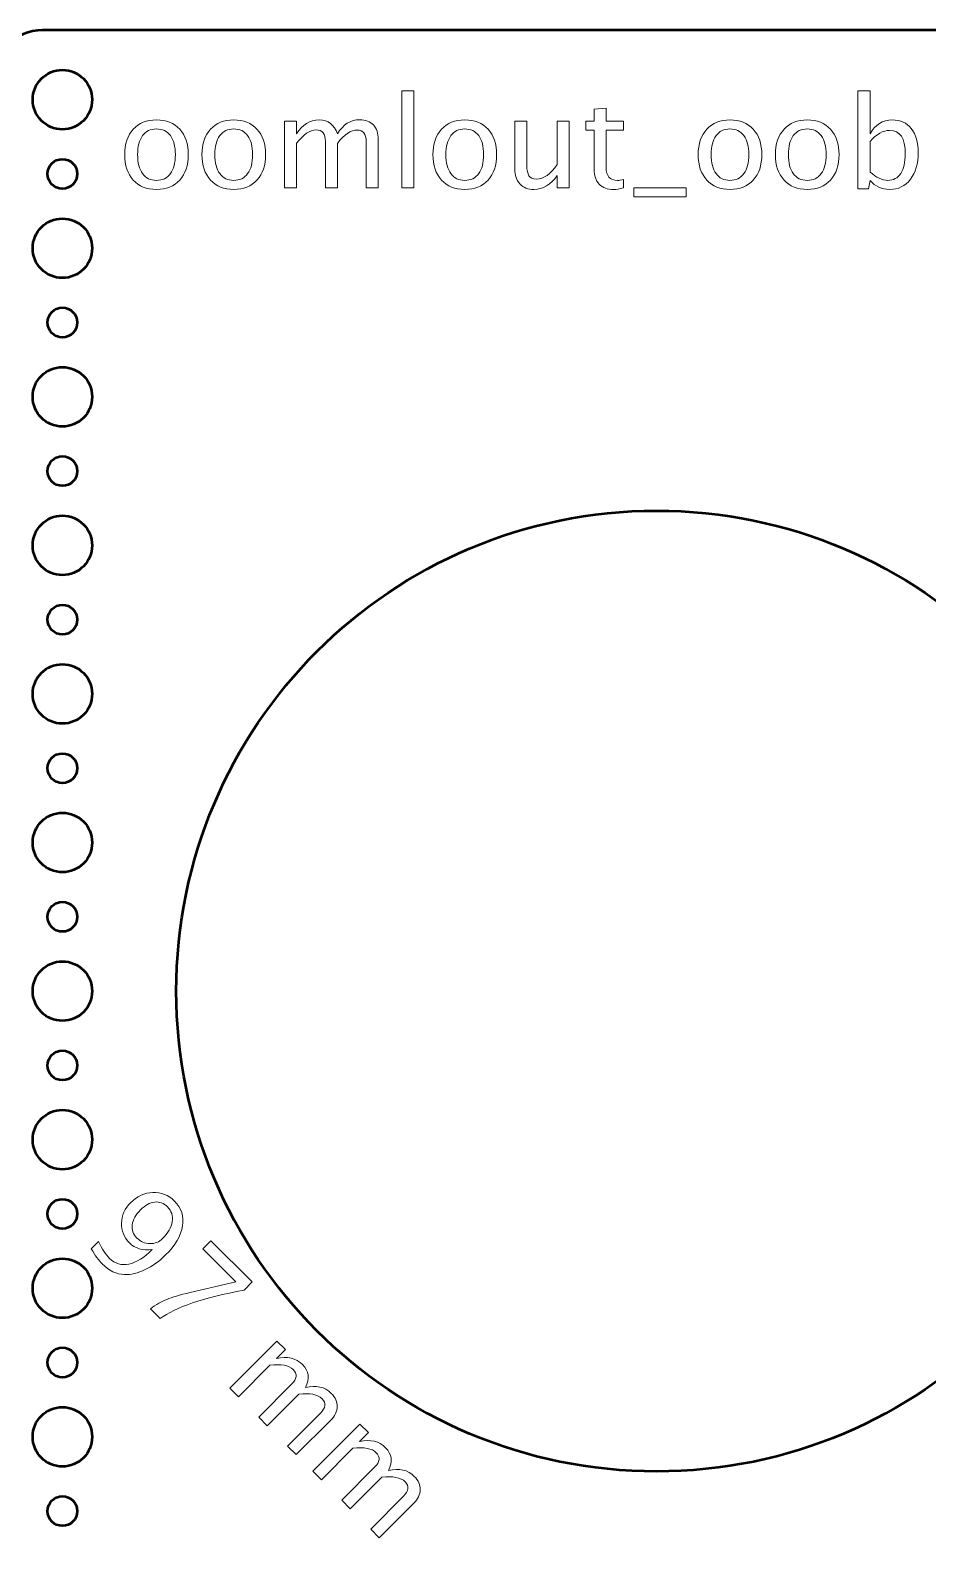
# Model space of a CAD drawing. Header units: centimetres. Extents: x -28.3 to 27.7, y -26.9 to 29.1.
# Drawn here: x -6.32 to 2.74, y -6.36 to 8.95 of the extents above; entities that cross this region are included whole.
import ezdxf

# ---------------------------------------------------------------- set-up
doc = ezdxf.new("R2010")
doc.units = ezdxf.units.CM
doc.header["$MEASUREMENT"] = 0
doc.layers.add('Layer 1', color=7, linetype='Continuous')

msp = doc.modelspace()

# ---------------------------------------------------------------- linework, layer by layer
at = {"layer": 'Layer 1', "lineweight": 53}
for centre, major_axis in [((-5.99999, 8.24999), (0, 0.30001)), ((-6, 7.5), (0, 0.15)), ((-5.99999, 6.74999), (0, 0.30001)), ((-6, 6), (0, 0.15)), ((-5.99999, 5.24999), (0, 0.30001)), ((-6, 4.5), (0, 0.15)), ((-5.99999, 3.74999), (0, 0.30001)), ((0, -0.75), (0, 4.85)), ((-6, 3), (0, 0.15)), ((-5.99999, 2.24999), (0, 0.30001)), ((-6, 1.5), (0, 0.15)), ((-5.99999, 0.74999), (0, 0.30001)), ((-6, 0), (0, 0.15)), ((-5.99999, -0.75001), (0, 0.30001)), ((-6, -1.5), (0, 0.15)), ((-5.99999, -2.25001), (0, 0.30001)), ((-6, -3), (0, 0.15)), ((-5.99999, -3.75001), (0, 0.30001)), ((-6, -4.5), (0, 0.15)), ((-5.99999, -5.25001), (0, 0.30001)), ((-6, -6), (0, 0.15))]:
    msp.add_ellipse(centre, major_axis=major_axis, ratio=1, dxfattribs=at)
msp.add_open_spline([(-6.7, -26.45), (-6.7, -26.45), (-6.7, 8.45), (-6.7, 8.45), (-6.7, 8.45), (-6.7, 8.72614), (-6.47614, 8.95), (-6.2, 8.95), (-6.2, 8.95), (-6.2, 8.95), (27.2, 8.95), (27.2, 8.95), (27.2, 8.95), (27.47614, 8.95), (27.7, 8.72614), (27.7, 8.45), (27.7, 8.45), (27.7, 8.45), (27.7, -26.45), (27.7, -26.45), (27.7, -26.45), (27.7, -26.72614), (27.47614, -26.95), (27.2, -26.95), (27.2, -26.95), (27.2, -26.95), (-6.2, -26.95), (-6.2, -26.95), (-6.2, -26.95), (-6.47614, -26.95), (-6.7, -26.72614), (-6.7, -26.45)], degree=3, knots=[0, 0, 0, 0, 0.11111111, 0.11111111, 0.11111111, 0.11111111, 0.22222222, 0.22222222, 0.22222222, 0.22222222, 0.33333333, 0.33333333, 0.33333333, 0.33333333, 0.44444444, 0.44444444, 0.44444444, 0.44444444, 0.55555556, 0.55555556, 0.55555556, 0.55555556, 0.66666667, 0.66666667, 0.66666667, 0.66666667, 0.77777778, 0.77777778, 0.77777778, 0.77777778, 1, 1, 1, 1], dxfattribs=at)
at = {"layer": 'Layer 1', "color": 5, "lineweight": 9}
for points, knots in [([(-2.5718, 7.35875), (-2.5718, 7.35875), (-2.5718, 8.33792), (-2.5718, 8.33792), (-2.5718, 8.33792), (-2.5718, 8.33792), (-2.44988, 8.33792), (-2.44988, 8.33792), (-2.44988, 8.33792), (-2.44988, 8.33792), (-2.44988, 7.35875), (-2.44988, 7.35875), (-2.44988, 7.35875), (-2.44988, 7.35875), (-2.5718, 7.35875), (-2.5718, 7.35875)], [0, 0, 0, 0, 0.2, 0.2, 0.2, 0.2, 0.4, 0.4, 0.4, 0.4, 0.6, 0.6, 0.6, 0.6, 1, 1, 1, 1]), ([(2.03406, 7.35113), (2.03406, 7.35113), (2.03406, 8.33792), (2.03406, 8.33792), (2.03406, 8.33792), (2.03406, 8.33792), (2.15598, 8.33792), (2.15598, 8.33792), (2.15598, 8.33792), (2.15598, 8.33792), (2.15598, 7.90464), (2.15598, 7.90464), (2.15598, 7.90464), (2.20593, 7.99883), (2.28108, 8.04582), (2.38119, 8.04582), (2.38119, 8.04582), (2.46226, 8.04582), (2.52597, 8.0164), (2.57254, 7.95734), (2.57254, 7.95734), (2.61911, 7.89829), (2.64239, 7.81764), (2.64239, 7.71541), (2.64239, 7.71541), (2.64239, 7.60407), (2.61593, 7.51411), (2.56323, 7.44596), (2.56323, 7.44596), (2.51052, 7.37759), (2.4411, 7.34351), (2.35516, 7.34351), (2.35516, 7.34351), (2.27536, 7.34351), (2.2089, 7.37399), (2.15598, 7.43516), (2.15598, 7.43516), (2.15598, 7.43516), (2.14116, 7.35113), (2.14116, 7.35113), (2.14116, 7.35113), (2.14116, 7.35113), (2.03406, 7.35113), (2.03406, 7.35113)], [0, 0, 0, 0, 0.08333333, 0.08333333, 0.08333333, 0.08333333, 0.16666667, 0.16666667, 0.16666667, 0.16666667, 0.25, 0.25, 0.25, 0.25, 0.33333333, 0.33333333, 0.33333333, 0.33333333, 0.41666667, 0.41666667, 0.41666667, 0.41666667, 0.5, 0.5, 0.5, 0.5, 0.58333333, 0.58333333, 0.58333333, 0.58333333, 0.66666667, 0.66666667, 0.66666667, 0.66666667, 0.75, 0.75, 0.75, 0.75, 0.83333333, 0.83333333, 0.83333333, 0.83333333, 1, 1, 1, 1]), ([(-0.33533, 7.35896), (-0.37301, 7.34859), (-0.40581, 7.34351), (-0.43354, 7.34351), (-0.43354, 7.34351), (-0.49577, 7.34351), (-0.54424, 7.36129), (-0.57896, 7.39685), (-0.57896, 7.39685), (-0.61388, 7.43241), (-0.63124, 7.48173), (-0.63124, 7.54502), (-0.63124, 7.54502), (-0.63124, 7.54502), (-0.63124, 7.94041), (-0.63124, 7.94041), (-0.63124, 7.94041), (-0.63124, 7.94041), (-0.71548, 7.94041), (-0.71548, 7.94041), (-0.71548, 7.94041), (-0.71548, 7.94041), (-0.71548, 8.03185), (-0.71548, 8.03185), (-0.71548, 8.03185), (-0.71548, 8.03185), (-0.63124, 8.03185), (-0.63124, 8.03185), (-0.63124, 8.03185), (-0.63124, 8.03185), (-0.63124, 8.15356), (-0.63124, 8.15356), (-0.63124, 8.15356), (-0.63124, 8.15356), (-0.50932, 8.1652), (-0.50932, 8.1652), (-0.50932, 8.1652), (-0.50932, 8.1652), (-0.50932, 8.03185), (-0.50932, 8.03185), (-0.50932, 8.03185), (-0.50932, 8.03185), (-0.33279, 8.03185), (-0.33279, 8.03185), (-0.33279, 8.03185), (-0.33279, 8.03185), (-0.33279, 7.94041), (-0.33279, 7.94041), (-0.33279, 7.94041), (-0.33279, 7.94041), (-0.50932, 7.94041), (-0.50932, 7.94041), (-0.50932, 7.94041), (-0.50932, 7.94041), (-0.50932, 7.56703), (-0.50932, 7.56703), (-0.50932, 7.56703), (-0.50932, 7.47898), (-0.47101, 7.43495), (-0.3946, 7.43495), (-0.3946, 7.43495), (-0.3783, 7.43495), (-0.35861, 7.4377), (-0.33533, 7.44299), (-0.33533, 7.44299), (-0.33533, 7.44299), (-0.33533, 7.35896), (-0.33533, 7.35896)], [0, 0, 0, 0, 0.05555556, 0.05555556, 0.05555556, 0.05555556, 0.11111111, 0.11111111, 0.11111111, 0.11111111, 0.16666667, 0.16666667, 0.16666667, 0.16666667, 0.22222222, 0.22222222, 0.22222222, 0.22222222, 0.27777778, 0.27777778, 0.27777778, 0.27777778, 0.33333333, 0.33333333, 0.33333333, 0.33333333, 0.38888889, 0.38888889, 0.38888889, 0.38888889, 0.44444444, 0.44444444, 0.44444444, 0.44444444, 0.5, 0.5, 0.5, 0.5, 0.55555556, 0.55555556, 0.55555556, 0.55555556, 0.61111111, 0.61111111, 0.61111111, 0.61111111, 0.66666667, 0.66666667, 0.66666667, 0.66666667, 0.72222222, 0.72222222, 0.72222222, 0.72222222, 0.77777778, 0.77777778, 0.77777778, 0.77777778, 0.83333333, 0.83333333, 0.83333333, 0.83333333, 0.88888889, 0.88888889, 0.88888889, 0.88888889, 1, 1, 1, 1]), ([(-5.04999, 7.34351), (-5.14884, 7.34351), (-5.22715, 7.37505), (-5.28473, 7.43813), (-5.28473, 7.43813), (-5.34251, 7.5012), (-5.3713, 7.58693), (-5.3713, 7.69509), (-5.3713, 7.69509), (-5.3713, 7.80304), (-5.34251, 7.88855), (-5.28473, 7.95142), (-5.28473, 7.95142), (-5.22715, 8.01428), (-5.14884, 8.04582), (-5.04999, 8.04582), (-5.04999, 8.04582), (-4.95114, 8.04582), (-4.87282, 8.01428), (-4.81525, 7.95142), (-4.81525, 7.95142), (-4.75747, 7.88855), (-4.72868, 7.80304), (-4.72868, 7.69509), (-4.72868, 7.69509), (-4.72868, 7.58693), (-4.75747, 7.5012), (-4.81525, 7.43813), (-4.81525, 7.43813), (-4.87282, 7.37505), (-4.95114, 7.34351), (-5.04999, 7.34351)], [0, 0, 0, 0, 0.11111111, 0.11111111, 0.11111111, 0.11111111, 0.22222222, 0.22222222, 0.22222222, 0.22222222, 0.33333333, 0.33333333, 0.33333333, 0.33333333, 0.44444444, 0.44444444, 0.44444444, 0.44444444, 0.55555556, 0.55555556, 0.55555556, 0.55555556, 0.66666667, 0.66666667, 0.66666667, 0.66666667, 0.77777778, 0.77777778, 0.77777778, 0.77777778, 1, 1, 1, 1]), ([(-4.26979, 7.34351), (-4.36864, 7.34351), (-4.44695, 7.37505), (-4.50453, 7.43813), (-4.50453, 7.43813), (-4.56231, 7.5012), (-4.5911, 7.58693), (-4.5911, 7.69509), (-4.5911, 7.69509), (-4.5911, 7.80304), (-4.56231, 7.88855), (-4.50453, 7.95142), (-4.50453, 7.95142), (-4.44695, 8.01428), (-4.36864, 8.04582), (-4.26979, 8.04582), (-4.26979, 8.04582), (-4.17094, 8.04582), (-4.09262, 8.01428), (-4.03505, 7.95142), (-4.03505, 7.95142), (-3.97727, 7.88855), (-3.94848, 7.80304), (-3.94848, 7.69509), (-3.94848, 7.69509), (-3.94848, 7.58693), (-3.97727, 7.5012), (-4.03505, 7.43813), (-4.03505, 7.43813), (-4.09262, 7.37505), (-4.17094, 7.34351), (-4.26979, 7.34351)], [0, 0, 0, 0, 0.11111111, 0.11111111, 0.11111111, 0.11111111, 0.22222222, 0.22222222, 0.22222222, 0.22222222, 0.33333333, 0.33333333, 0.33333333, 0.33333333, 0.44444444, 0.44444444, 0.44444444, 0.44444444, 0.55555556, 0.55555556, 0.55555556, 0.55555556, 0.66666667, 0.66666667, 0.66666667, 0.66666667, 0.77777778, 0.77777778, 0.77777778, 0.77777778, 1, 1, 1, 1]), ([(-3.75756, 7.35875), (-3.75756, 7.35875), (-3.75756, 8.03185), (-3.75756, 8.03185), (-3.75756, 8.03185), (-3.75756, 8.03185), (-3.63564, 8.03185), (-3.63564, 8.03185), (-3.63564, 8.03185), (-3.63564, 8.03185), (-3.63564, 7.90464), (-3.63564, 7.90464), (-3.63564, 7.90464), (-3.57616, 7.99883), (-3.49996, 8.04582), (-3.40662, 8.04582), (-3.40662, 8.04582), (-3.31666, 8.04582), (-3.25549, 7.99883), (-3.22289, 7.90464), (-3.22289, 7.90464), (-3.1651, 7.99968), (-3.08975, 8.04709), (-2.99725, 8.04709), (-2.99725, 8.04709), (-2.9382, 8.04709), (-2.89227, 8.02973), (-2.85946, 7.99481), (-2.85946, 7.99481), (-2.82665, 7.95988), (-2.81014, 7.91099), (-2.81014, 7.84812), (-2.81014, 7.84812), (-2.81014, 7.84812), (-2.81014, 7.35875), (-2.81014, 7.35875), (-2.81014, 7.35875), (-2.81014, 7.35875), (-2.93206, 7.35875), (-2.93206, 7.35875), (-2.93206, 7.35875), (-2.93206, 7.35875), (-2.93206, 7.82802), (-2.93206, 7.82802), (-2.93206, 7.82802), (-2.93206, 7.90464), (-2.96254, 7.94295), (-3.0235, 7.94295), (-3.0235, 7.94295), (-3.08679, 7.94295), (-3.15325, 7.89829), (-3.22289, 7.80875), (-3.22289, 7.80875), (-3.22289, 7.80875), (-3.22289, 7.35875), (-3.22289, 7.35875), (-3.22289, 7.35875), (-3.22289, 7.35875), (-3.34481, 7.35875), (-3.34481, 7.35875), (-3.34481, 7.35875), (-3.34481, 7.35875), (-3.34481, 7.82844), (-3.34481, 7.82844), (-3.34481, 7.82844), (-3.34481, 7.9057), (-3.37571, 7.94422), (-3.43773, 7.94422), (-3.43773, 7.94422), (-3.49933, 7.94422), (-3.56537, 7.89935), (-3.63564, 7.80939), (-3.63564, 7.80939), (-3.63564, 7.80939), (-3.63564, 7.35875), (-3.63564, 7.35875), (-3.63564, 7.35875), (-3.63564, 7.35875), (-3.75756, 7.35875), (-3.75756, 7.35875)], [0, 0, 0, 0, 0.04761905, 0.04761905, 0.04761905, 0.04761905, 0.0952381, 0.0952381, 0.0952381, 0.0952381, 0.14285714, 0.14285714, 0.14285714, 0.14285714, 0.19047619, 0.19047619, 0.19047619, 0.19047619, 0.23809524, 0.23809524, 0.23809524, 0.23809524, 0.28571429, 0.28571429, 0.28571429, 0.28571429, 0.33333333, 0.33333333, 0.33333333, 0.33333333, 0.38095238, 0.38095238, 0.38095238, 0.38095238, 0.42857143, 0.42857143, 0.42857143, 0.42857143, 0.47619048, 0.47619048, 0.47619048, 0.47619048, 0.52380952, 0.52380952, 0.52380952, 0.52380952, 0.57142857, 0.57142857, 0.57142857, 0.57142857, 0.61904762, 0.61904762, 0.61904762, 0.61904762, 0.66666667, 0.66666667, 0.66666667, 0.66666667, 0.71428571, 0.71428571, 0.71428571, 0.71428571, 0.76190476, 0.76190476, 0.76190476, 0.76190476, 0.80952381, 0.80952381, 0.80952381, 0.80952381, 0.85714286, 0.85714286, 0.85714286, 0.85714286, 0.9047619, 0.9047619, 0.9047619, 0.9047619, 1, 1, 1, 1]), ([(-1.9368, 7.34351), (-2.03565, 7.34351), (-2.11396, 7.37505), (-2.17154, 7.43813), (-2.17154, 7.43813), (-2.22932, 7.5012), (-2.25811, 7.58693), (-2.25811, 7.69509), (-2.25811, 7.69509), (-2.25811, 7.80304), (-2.22932, 7.88855), (-2.17154, 7.95142), (-2.17154, 7.95142), (-2.11396, 8.01428), (-2.03565, 8.04582), (-1.9368, 8.04582), (-1.9368, 8.04582), (-1.83795, 8.04582), (-1.75963, 8.01428), (-1.70206, 7.95142), (-1.70206, 7.95142), (-1.64428, 7.88855), (-1.61549, 7.80304), (-1.61549, 7.69509), (-1.61549, 7.69509), (-1.61549, 7.58693), (-1.64428, 7.5012), (-1.70206, 7.43813), (-1.70206, 7.43813), (-1.75963, 7.37505), (-1.83795, 7.34351), (-1.9368, 7.34351)], [0, 0, 0, 0, 0.11111111, 0.11111111, 0.11111111, 0.11111111, 0.22222222, 0.22222222, 0.22222222, 0.22222222, 0.33333333, 0.33333333, 0.33333333, 0.33333333, 0.44444444, 0.44444444, 0.44444444, 0.44444444, 0.55555556, 0.55555556, 0.55555556, 0.55555556, 0.66666667, 0.66666667, 0.66666667, 0.66666667, 0.77777778, 0.77777778, 0.77777778, 0.77777778, 1, 1, 1, 1]), ([(-1.00293, 7.35875), (-1.00293, 7.35875), (-1.00293, 7.48533), (-1.00293, 7.48533), (-1.00293, 7.48533), (-1.06791, 7.39071), (-1.14686, 7.34351), (-1.23957, 7.34351), (-1.23957, 7.34351), (-1.29842, 7.34351), (-1.34519, 7.36193), (-1.37991, 7.39897), (-1.37991, 7.39897), (-1.41483, 7.43601), (-1.43219, 7.48575), (-1.43219, 7.54862), (-1.43219, 7.54862), (-1.43219, 7.54862), (-1.43219, 8.03185), (-1.43219, 8.03185), (-1.43219, 8.03185), (-1.43219, 8.03185), (-1.31027, 8.03185), (-1.31027, 8.03185), (-1.31027, 8.03185), (-1.31027, 8.03185), (-1.31027, 7.58841), (-1.31027, 7.58841), (-1.31027, 7.58841), (-1.31027, 7.53782), (-1.30286, 7.50205), (-1.28826, 7.48088), (-1.28826, 7.48088), (-1.27344, 7.4595), (-1.24889, 7.44892), (-1.21438, 7.44892), (-1.21438, 7.44892), (-1.13988, 7.44892), (-1.06918, 7.49782), (-1.00293, 7.59582), (-1.00293, 7.59582), (-1.00293, 7.59582), (-1.00293, 8.03185), (-1.00293, 8.03185), (-1.00293, 8.03185), (-1.00293, 8.03185), (-0.88101, 8.03185), (-0.88101, 8.03185), (-0.88101, 8.03185), (-0.88101, 8.03185), (-0.88101, 7.35875), (-0.88101, 7.35875), (-0.88101, 7.35875), (-0.88101, 7.35875), (-1.00293, 7.35875), (-1.00293, 7.35875)], [0, 0, 0, 0, 0.06666667, 0.06666667, 0.06666667, 0.06666667, 0.13333333, 0.13333333, 0.13333333, 0.13333333, 0.2, 0.2, 0.2, 0.2, 0.26666667, 0.26666667, 0.26666667, 0.26666667, 0.33333333, 0.33333333, 0.33333333, 0.33333333, 0.4, 0.4, 0.4, 0.4, 0.46666667, 0.46666667, 0.46666667, 0.46666667, 0.53333333, 0.53333333, 0.53333333, 0.53333333, 0.6, 0.6, 0.6, 0.6, 0.66666667, 0.66666667, 0.66666667, 0.66666667, 0.73333333, 0.73333333, 0.73333333, 0.73333333, 0.8, 0.8, 0.8, 0.8, 0.86666667, 0.86666667, 0.86666667, 0.86666667, 1, 1, 1, 1]), ([(0.74163, 7.34351), (0.64278, 7.34351), (0.56447, 7.37505), (0.50689, 7.43813), (0.50689, 7.43813), (0.44911, 7.5012), (0.42032, 7.58693), (0.42032, 7.69509), (0.42032, 7.69509), (0.42032, 7.80304), (0.44911, 7.88855), (0.50689, 7.95142), (0.50689, 7.95142), (0.56447, 8.01428), (0.64278, 8.04582), (0.74163, 8.04582), (0.74163, 8.04582), (0.84048, 8.04582), (0.9188, 8.01428), (0.97637, 7.95142), (0.97637, 7.95142), (1.03415, 7.88855), (1.06294, 7.80304), (1.06294, 7.69509), (1.06294, 7.69509), (1.06294, 7.58693), (1.03415, 7.5012), (0.97637, 7.43813), (0.97637, 7.43813), (0.9188, 7.37505), (0.84048, 7.34351), (0.74163, 7.34351)], [0, 0, 0, 0, 0.11111111, 0.11111111, 0.11111111, 0.11111111, 0.22222222, 0.22222222, 0.22222222, 0.22222222, 0.33333333, 0.33333333, 0.33333333, 0.33333333, 0.44444444, 0.44444444, 0.44444444, 0.44444444, 0.55555556, 0.55555556, 0.55555556, 0.55555556, 0.66666667, 0.66666667, 0.66666667, 0.66666667, 0.77777778, 0.77777778, 0.77777778, 0.77777778, 1, 1, 1, 1]), ([(1.52183, 7.34351), (1.42298, 7.34351), (1.34467, 7.37505), (1.28709, 7.43813), (1.28709, 7.43813), (1.22931, 7.5012), (1.20052, 7.58693), (1.20052, 7.69509), (1.20052, 7.69509), (1.20052, 7.80304), (1.22931, 7.88855), (1.28709, 7.95142), (1.28709, 7.95142), (1.34467, 8.01428), (1.42298, 8.04582), (1.52183, 8.04582), (1.52183, 8.04582), (1.62068, 8.04582), (1.699, 8.01428), (1.75657, 7.95142), (1.75657, 7.95142), (1.81435, 7.88855), (1.84314, 7.80304), (1.84314, 7.69509), (1.84314, 7.69509), (1.84314, 7.58693), (1.81435, 7.5012), (1.75657, 7.43813), (1.75657, 7.43813), (1.699, 7.37505), (1.62068, 7.34351), (1.52183, 7.34351)], [0, 0, 0, 0, 0.11111111, 0.11111111, 0.11111111, 0.11111111, 0.22222222, 0.22222222, 0.22222222, 0.22222222, 0.33333333, 0.33333333, 0.33333333, 0.33333333, 0.44444444, 0.44444444, 0.44444444, 0.44444444, 0.55555556, 0.55555556, 0.55555556, 0.55555556, 0.66666667, 0.66666667, 0.66666667, 0.66666667, 0.77777778, 0.77777778, 0.77777778, 0.77777778, 1, 1, 1, 1]), ([(-5.0502, 7.43495), (-4.98988, 7.43495), (-4.94289, 7.4576), (-4.90944, 7.50311), (-4.90944, 7.50311), (-4.87621, 7.5484), (-4.85949, 7.61254), (-4.85949, 7.69509), (-4.85949, 7.69509), (-4.85949, 7.77743), (-4.87621, 7.84135), (-4.90944, 7.88665), (-4.90944, 7.88665), (-4.94289, 7.93173), (-4.98988, 7.95438), (-5.0502, 7.95438), (-5.0502, 7.95438), (-5.11074, 7.95438), (-5.15773, 7.93173), (-5.19075, 7.88665), (-5.19075, 7.88665), (-5.22398, 7.84135), (-5.24049, 7.77743), (-5.24049, 7.69509), (-5.24049, 7.69509), (-5.24049, 7.61254), (-5.22398, 7.5484), (-5.19075, 7.50311), (-5.19075, 7.50311), (-5.15773, 7.4576), (-5.11074, 7.43495), (-5.0502, 7.43495)], [0, 0, 0, 0, 0.11111111, 0.11111111, 0.11111111, 0.11111111, 0.22222222, 0.22222222, 0.22222222, 0.22222222, 0.33333333, 0.33333333, 0.33333333, 0.33333333, 0.44444444, 0.44444444, 0.44444444, 0.44444444, 0.55555556, 0.55555556, 0.55555556, 0.55555556, 0.66666667, 0.66666667, 0.66666667, 0.66666667, 0.77777778, 0.77777778, 0.77777778, 0.77777778, 1, 1, 1, 1]), ([(-4.27, 7.43495), (-4.20968, 7.43495), (-4.16269, 7.4576), (-4.12924, 7.50311), (-4.12924, 7.50311), (-4.09601, 7.5484), (-4.07929, 7.61254), (-4.07929, 7.69509), (-4.07929, 7.69509), (-4.07929, 7.77743), (-4.09601, 7.84135), (-4.12924, 7.88665), (-4.12924, 7.88665), (-4.16269, 7.93173), (-4.20968, 7.95438), (-4.27, 7.95438), (-4.27, 7.95438), (-4.33054, 7.95438), (-4.37753, 7.93173), (-4.41055, 7.88665), (-4.41055, 7.88665), (-4.44378, 7.84135), (-4.46029, 7.77743), (-4.46029, 7.69509), (-4.46029, 7.69509), (-4.46029, 7.61254), (-4.44378, 7.5484), (-4.41055, 7.50311), (-4.41055, 7.50311), (-4.37753, 7.4576), (-4.33054, 7.43495), (-4.27, 7.43495)], [0, 0, 0, 0, 0.11111111, 0.11111111, 0.11111111, 0.11111111, 0.22222222, 0.22222222, 0.22222222, 0.22222222, 0.33333333, 0.33333333, 0.33333333, 0.33333333, 0.44444444, 0.44444444, 0.44444444, 0.44444444, 0.55555556, 0.55555556, 0.55555556, 0.55555556, 0.66666667, 0.66666667, 0.66666667, 0.66666667, 0.77777778, 0.77777778, 0.77777778, 0.77777778, 1, 1, 1, 1]), ([(-1.93701, 7.43495), (-1.87669, 7.43495), (-1.8297, 7.4576), (-1.79625, 7.50311), (-1.79625, 7.50311), (-1.76302, 7.5484), (-1.7463, 7.61254), (-1.7463, 7.69509), (-1.7463, 7.69509), (-1.7463, 7.77743), (-1.76302, 7.84135), (-1.79625, 7.88665), (-1.79625, 7.88665), (-1.8297, 7.93173), (-1.87669, 7.95438), (-1.93701, 7.95438), (-1.93701, 7.95438), (-1.99755, 7.95438), (-2.04454, 7.93173), (-2.07756, 7.88665), (-2.07756, 7.88665), (-2.11079, 7.84135), (-2.1273, 7.77743), (-2.1273, 7.69509), (-2.1273, 7.69509), (-2.1273, 7.61254), (-2.11079, 7.5484), (-2.07756, 7.50311), (-2.07756, 7.50311), (-2.04454, 7.4576), (-1.99755, 7.43495), (-1.93701, 7.43495)], [0, 0, 0, 0, 0.11111111, 0.11111111, 0.11111111, 0.11111111, 0.22222222, 0.22222222, 0.22222222, 0.22222222, 0.33333333, 0.33333333, 0.33333333, 0.33333333, 0.44444444, 0.44444444, 0.44444444, 0.44444444, 0.55555556, 0.55555556, 0.55555556, 0.55555556, 0.66666667, 0.66666667, 0.66666667, 0.66666667, 0.77777778, 0.77777778, 0.77777778, 0.77777778, 1, 1, 1, 1]), ([(0.74142, 7.43495), (0.80174, 7.43495), (0.84873, 7.4576), (0.88218, 7.50311), (0.88218, 7.50311), (0.91541, 7.5484), (0.93213, 7.61254), (0.93213, 7.69509), (0.93213, 7.69509), (0.93213, 7.77743), (0.91541, 7.84135), (0.88218, 7.88665), (0.88218, 7.88665), (0.84873, 7.93173), (0.80174, 7.95438), (0.74142, 7.95438), (0.74142, 7.95438), (0.68088, 7.95438), (0.63389, 7.93173), (0.60087, 7.88665), (0.60087, 7.88665), (0.56764, 7.84135), (0.55113, 7.77743), (0.55113, 7.69509), (0.55113, 7.69509), (0.55113, 7.61254), (0.56764, 7.5484), (0.60087, 7.50311), (0.60087, 7.50311), (0.63389, 7.4576), (0.68088, 7.43495), (0.74142, 7.43495)], [0, 0, 0, 0, 0.11111111, 0.11111111, 0.11111111, 0.11111111, 0.22222222, 0.22222222, 0.22222222, 0.22222222, 0.33333333, 0.33333333, 0.33333333, 0.33333333, 0.44444444, 0.44444444, 0.44444444, 0.44444444, 0.55555556, 0.55555556, 0.55555556, 0.55555556, 0.66666667, 0.66666667, 0.66666667, 0.66666667, 0.77777778, 0.77777778, 0.77777778, 0.77777778, 1, 1, 1, 1]), ([(1.52162, 7.43495), (1.58194, 7.43495), (1.62893, 7.4576), (1.66238, 7.50311), (1.66238, 7.50311), (1.69561, 7.5484), (1.71233, 7.61254), (1.71233, 7.69509), (1.71233, 7.69509), (1.71233, 7.77743), (1.69561, 7.84135), (1.66238, 7.88665), (1.66238, 7.88665), (1.62893, 7.93173), (1.58194, 7.95438), (1.52162, 7.95438), (1.52162, 7.95438), (1.46108, 7.95438), (1.41409, 7.93173), (1.38107, 7.88665), (1.38107, 7.88665), (1.34784, 7.84135), (1.33133, 7.77743), (1.33133, 7.69509), (1.33133, 7.69509), (1.33133, 7.61254), (1.34784, 7.5484), (1.38107, 7.50311), (1.38107, 7.50311), (1.41409, 7.4576), (1.46108, 7.43495), (1.52162, 7.43495)], [0, 0, 0, 0, 0.11111111, 0.11111111, 0.11111111, 0.11111111, 0.22222222, 0.22222222, 0.22222222, 0.22222222, 0.33333333, 0.33333333, 0.33333333, 0.33333333, 0.44444444, 0.44444444, 0.44444444, 0.44444444, 0.55555556, 0.55555556, 0.55555556, 0.55555556, 0.66666667, 0.66666667, 0.66666667, 0.66666667, 0.77777778, 0.77777778, 0.77777778, 0.77777778, 1, 1, 1, 1]), ([(2.15598, 7.51919), (2.21885, 7.4631), (2.27875, 7.43495), (2.33569, 7.43495), (2.33569, 7.43495), (2.39178, 7.43495), (2.43517, 7.45845), (2.46565, 7.50522), (2.46565, 7.50522), (2.49634, 7.552), (2.51158, 7.61783), (2.51158, 7.70292), (2.51158, 7.70292), (2.51158, 7.8604), (2.45951, 7.93914), (2.35537, 7.93914), (2.35537, 7.93914), (2.28721, 7.93914), (2.22075, 7.90231), (2.15598, 7.82844), (2.15598, 7.82844), (2.15598, 7.82844), (2.15598, 7.51919), (2.15598, 7.51919)], [0, 0, 0, 0, 0.14285714, 0.14285714, 0.14285714, 0.14285714, 0.28571429, 0.28571429, 0.28571429, 0.28571429, 0.42857143, 0.42857143, 0.42857143, 0.42857143, 0.57142857, 0.57142857, 0.57142857, 0.57142857, 0.71428571, 0.71428571, 0.71428571, 0.71428571, 1, 1, 1, 1]), ([(-0.22992, 7.26731), (-0.22992, 7.26731), (-0.22992, 7.35875), (-0.22992, 7.35875), (-0.22992, 7.35875), (-0.22992, 7.35875), (0.2984, 7.35875), (0.2984, 7.35875), (0.2984, 7.35875), (0.2984, 7.35875), (0.2984, 7.26731), (0.2984, 7.26731), (0.2984, 7.26731), (0.2984, 7.26731), (-0.22992, 7.26731), (-0.22992, 7.26731)], [0, 0, 0, 0, 0.2, 0.2, 0.2, 0.2, 0.4, 0.4, 0.4, 0.4, 0.6, 0.6, 0.6, 0.6, 1, 1, 1, 1]), ([(-5.70909, -3.35248), (-5.70909, -3.35248), (-5.63543, -3.27882), (-5.63543, -3.27882), (-5.63543, -3.27882), (-5.59987, -3.35333), (-5.56262, -3.41005), (-5.5241, -3.44857), (-5.5241, -3.44857), (-5.47012, -3.50256), (-5.40514, -3.52181), (-5.32894, -3.50615), (-5.32894, -3.50615), (-5.25274, -3.4907), (-5.17378, -3.44201), (-5.09209, -3.36031), (-5.09209, -3.36031), (-5.19008, -3.37026), (-5.26714, -3.3474), (-5.32322, -3.29131), (-5.32322, -3.29131), (-5.37805, -3.23649), (-5.40451, -3.16981), (-5.40239, -3.09149), (-5.40239, -3.09149), (-5.40027, -3.01318), (-5.37021, -2.94502), (-5.31243, -2.88724), (-5.31243, -2.88724), (-5.24597, -2.82078), (-5.17083, -2.78606), (-5.08658, -2.78268), (-5.08658, -2.78268), (-5.00255, -2.7795), (-4.92974, -2.80849), (-4.86836, -2.86988), (-4.86836, -2.86988), (-4.79808, -2.94015), (-4.77078, -3.02397), (-4.78686, -3.12134), (-4.78686, -3.12134), (-4.80295, -3.2185), (-4.8601, -3.31629), (-4.95831, -3.4145), (-4.95831, -3.4145), (-5.02096, -3.47716), (-5.08954, -3.52626), (-5.16426, -3.56182), (-5.16426, -3.56182), (-5.23898, -3.59738), (-5.3082, -3.6141), (-5.37191, -3.61198), (-5.37191, -3.61198), (-5.45362, -3.60902), (-5.52896, -3.57325), (-5.59776, -3.50446), (-5.59776, -3.50446), (-5.63162, -3.47059), (-5.66867, -3.42), (-5.70909, -3.35248)], [0, 0, 0, 0, 0.0625, 0.0625, 0.0625, 0.0625, 0.125, 0.125, 0.125, 0.125, 0.1875, 0.1875, 0.1875, 0.1875, 0.25, 0.25, 0.25, 0.25, 0.3125, 0.3125, 0.3125, 0.3125, 0.375, 0.375, 0.375, 0.375, 0.4375, 0.4375, 0.4375, 0.4375, 0.5, 0.5, 0.5, 0.5, 0.5625, 0.5625, 0.5625, 0.5625, 0.625, 0.625, 0.625, 0.625, 0.6875, 0.6875, 0.6875, 0.6875, 0.75, 0.75, 0.75, 0.75, 0.8125, 0.8125, 0.8125, 0.8125, 0.875, 0.875, 0.875, 0.875, 1, 1, 1, 1]), ([(-5.21125, -2.95878), (-5.26078, -3.00831), (-5.28851, -3.05847), (-5.29465, -3.10948), (-5.29465, -3.10948), (-5.301, -3.16049), (-5.28513, -3.20495), (-5.24703, -3.24305), (-5.24703, -3.24305), (-5.21019, -3.27988), (-5.16659, -3.29851), (-5.11601, -3.29957), (-5.11601, -3.29957), (-5.06563, -3.30041), (-5.02266, -3.28327), (-4.98774, -3.24834), (-4.98774, -3.24834), (-4.93249, -3.1931), (-4.90032, -3.13616), (-4.89142, -3.07753), (-4.89142, -3.07753), (-4.88254, -3.01889), (-4.89841, -2.96937), (-4.93884, -2.92894), (-4.93884, -2.92894), (-4.97673, -2.89105), (-5.0197, -2.87496), (-5.06816, -2.88025), (-5.06816, -2.88025), (-5.11664, -2.88555), (-5.16426, -2.91179), (-5.21125, -2.95878)], [0, 0, 0, 0, 0.11111111, 0.11111111, 0.11111111, 0.11111111, 0.22222222, 0.22222222, 0.22222222, 0.22222222, 0.33333333, 0.33333333, 0.33333333, 0.33333333, 0.44444444, 0.44444444, 0.44444444, 0.44444444, 0.55555556, 0.55555556, 0.55555556, 0.55555556, 0.66666667, 0.66666667, 0.66666667, 0.66666667, 0.77777778, 0.77777778, 0.77777778, 0.77777778, 1, 1, 1, 1]), ([(-5.11204, -3.95715), (-5.05299, -3.91503), (-4.99732, -3.88327), (-4.94504, -3.86212), (-4.94504, -3.86212), (-4.89254, -3.84073), (-4.81465, -3.81766), (-4.71072, -3.7929), (-4.71072, -3.7929), (-4.71072, -3.7929), (-4.24972, -3.6841), (-4.24972, -3.6841), (-4.24972, -3.6841), (-4.24972, -3.6841), (-4.58245, -3.35137), (-4.58245, -3.35137), (-4.58245, -3.35137), (-4.58245, -3.35137), (-4.50117, -3.27008), (-4.50117, -3.27008), (-4.50117, -3.27008), (-4.50117, -3.27008), (-4.08462, -3.68664), (-4.08462, -3.68664), (-4.08462, -3.68664), (-4.08462, -3.68664), (-4.1659, -3.76792), (-4.1659, -3.76792), (-4.1659, -3.76792), (-4.57737, -3.84666), (-4.85973, -3.94276), (-5.01298, -4.05621), (-5.01298, -4.05621), (-5.01298, -4.05621), (-5.11204, -3.95715), (-5.11204, -3.95715)], [0, 0, 0, 0, 0.1, 0.1, 0.1, 0.1, 0.2, 0.2, 0.2, 0.2, 0.3, 0.3, 0.3, 0.3, 0.4, 0.4, 0.4, 0.4, 0.5, 0.5, 0.5, 0.5, 0.6, 0.6, 0.6, 0.6, 0.7, 0.7, 0.7, 0.7, 0.8, 0.8, 0.8, 0.8, 1, 1, 1, 1]), ([(-4.30965, -4.75955), (-4.30965, -4.75955), (-3.83339, -4.2833), (-3.83339, -4.2833), (-3.83339, -4.2833), (-3.83339, -4.2833), (-3.74704, -4.36966), (-3.74704, -4.36966), (-3.74704, -4.36966), (-3.74704, -4.36966), (-3.83678, -4.4594), (-3.83678, -4.4594), (-3.83678, -4.4594), (-3.7282, -4.43485), (-3.64078, -4.45559), (-3.57473, -4.52164), (-3.57473, -4.52164), (-3.51124, -4.58513), (-3.50108, -4.66176), (-3.54468, -4.7515), (-3.54468, -4.7515), (-3.43715, -4.7259), (-3.35058, -4.74579), (-3.28517, -4.8112), (-3.28517, -4.8112), (-3.24326, -4.85311), (-3.22315, -4.89798), (-3.22464, -4.94582), (-3.22464, -4.94582), (-3.22591, -4.99365), (-3.24877, -5.0398), (-3.29322, -5.08425), (-3.29322, -5.08425), (-3.29322, -5.08425), (-3.63908, -5.43011), (-3.63908, -5.43011), (-3.63908, -5.43011), (-3.63908, -5.43011), (-3.72544, -5.34375), (-3.72544, -5.34375), (-3.72544, -5.34375), (-3.72544, -5.34375), (-3.39397, -5.01228), (-3.39397, -5.01228), (-3.39397, -5.01228), (-3.33978, -4.9581), (-3.33428, -4.90941), (-3.37725, -4.86644), (-3.37725, -4.86644), (-3.42212, -4.82157), (-3.50086, -4.80611), (-3.61327, -4.82008), (-3.61327, -4.82008), (-3.61327, -4.82008), (-3.93119, -5.13801), (-3.93119, -5.13801), (-3.93119, -5.13801), (-3.93119, -5.13801), (-4.01755, -5.05165), (-4.01755, -5.05165), (-4.01755, -5.05165), (-4.01755, -5.05165), (-3.68544, -4.71954), (-3.68544, -4.71954), (-3.68544, -4.71954), (-3.63083, -4.66493), (-3.62554, -4.61562), (-3.66935, -4.57181), (-3.66935, -4.57181), (-3.71296, -4.5282), (-3.79127, -4.51338), (-3.90473, -4.52735), (-3.90473, -4.52735), (-3.90473, -4.52735), (-4.22329, -4.84591), (-4.22329, -4.84591), (-4.22329, -4.84591), (-4.22329, -4.84591), (-4.30965, -4.75955), (-4.30965, -4.75955)], [0, 0, 0, 0, 0.04761905, 0.04761905, 0.04761905, 0.04761905, 0.0952381, 0.0952381, 0.0952381, 0.0952381, 0.14285714, 0.14285714, 0.14285714, 0.14285714, 0.19047619, 0.19047619, 0.19047619, 0.19047619, 0.23809524, 0.23809524, 0.23809524, 0.23809524, 0.28571429, 0.28571429, 0.28571429, 0.28571429, 0.33333333, 0.33333333, 0.33333333, 0.33333333, 0.38095238, 0.38095238, 0.38095238, 0.38095238, 0.42857143, 0.42857143, 0.42857143, 0.42857143, 0.47619048, 0.47619048, 0.47619048, 0.47619048, 0.52380952, 0.52380952, 0.52380952, 0.52380952, 0.57142857, 0.57142857, 0.57142857, 0.57142857, 0.61904762, 0.61904762, 0.61904762, 0.61904762, 0.66666667, 0.66666667, 0.66666667, 0.66666667, 0.71428571, 0.71428571, 0.71428571, 0.71428571, 0.76190476, 0.76190476, 0.76190476, 0.76190476, 0.80952381, 0.80952381, 0.80952381, 0.80952381, 0.85714286, 0.85714286, 0.85714286, 0.85714286, 0.9047619, 0.9047619, 0.9047619, 0.9047619, 1, 1, 1, 1]), ([(-3.47119, -5.59801), (-3.47119, -5.59801), (-2.99493, -5.12176), (-2.99493, -5.12176), (-2.99493, -5.12176), (-2.99493, -5.12176), (-2.90858, -5.20812), (-2.90858, -5.20812), (-2.90858, -5.20812), (-2.90858, -5.20812), (-2.99832, -5.29786), (-2.99832, -5.29786), (-2.99832, -5.29786), (-2.88974, -5.27331), (-2.80232, -5.29405), (-2.73627, -5.3601), (-2.73627, -5.3601), (-2.67278, -5.42359), (-2.66262, -5.50022), (-2.70622, -5.58996), (-2.70622, -5.58996), (-2.59869, -5.56436), (-2.51212, -5.58425), (-2.44671, -5.64966), (-2.44671, -5.64966), (-2.4048, -5.69157), (-2.38469, -5.73644), (-2.38618, -5.78428), (-2.38618, -5.78428), (-2.38745, -5.83211), (-2.41031, -5.87826), (-2.45476, -5.92271), (-2.45476, -5.92271), (-2.45476, -5.92271), (-2.80062, -6.26857), (-2.80062, -6.26857), (-2.80062, -6.26857), (-2.80062, -6.26857), (-2.88698, -6.18221), (-2.88698, -6.18221), (-2.88698, -6.18221), (-2.88698, -6.18221), (-2.55551, -5.85074), (-2.55551, -5.85074), (-2.55551, -5.85074), (-2.50132, -5.79656), (-2.49582, -5.74787), (-2.53879, -5.7049), (-2.53879, -5.7049), (-2.58366, -5.66003), (-2.6624, -5.64457), (-2.77481, -5.65854), (-2.77481, -5.65854), (-2.77481, -5.65854), (-3.09273, -5.97647), (-3.09273, -5.97647), (-3.09273, -5.97647), (-3.09273, -5.97647), (-3.17909, -5.89011), (-3.17909, -5.89011), (-3.17909, -5.89011), (-3.17909, -5.89011), (-2.84698, -5.558), (-2.84698, -5.558), (-2.84698, -5.558), (-2.79237, -5.50339), (-2.78708, -5.45408), (-2.83089, -5.41027), (-2.83089, -5.41027), (-2.8745, -5.36666), (-2.95281, -5.35184), (-3.06627, -5.36581), (-3.06627, -5.36581), (-3.06627, -5.36581), (-3.38483, -5.68437), (-3.38483, -5.68437), (-3.38483, -5.68437), (-3.38483, -5.68437), (-3.47119, -5.59801), (-3.47119, -5.59801)], [0, 0, 0, 0, 0.04761905, 0.04761905, 0.04761905, 0.04761905, 0.0952381, 0.0952381, 0.0952381, 0.0952381, 0.14285714, 0.14285714, 0.14285714, 0.14285714, 0.19047619, 0.19047619, 0.19047619, 0.19047619, 0.23809524, 0.23809524, 0.23809524, 0.23809524, 0.28571429, 0.28571429, 0.28571429, 0.28571429, 0.33333333, 0.33333333, 0.33333333, 0.33333333, 0.38095238, 0.38095238, 0.38095238, 0.38095238, 0.42857143, 0.42857143, 0.42857143, 0.42857143, 0.47619048, 0.47619048, 0.47619048, 0.47619048, 0.52380952, 0.52380952, 0.52380952, 0.52380952, 0.57142857, 0.57142857, 0.57142857, 0.57142857, 0.61904762, 0.61904762, 0.61904762, 0.61904762, 0.66666667, 0.66666667, 0.66666667, 0.66666667, 0.71428571, 0.71428571, 0.71428571, 0.71428571, 0.76190476, 0.76190476, 0.76190476, 0.76190476, 0.80952381, 0.80952381, 0.80952381, 0.80952381, 0.85714286, 0.85714286, 0.85714286, 0.85714286, 0.9047619, 0.9047619, 0.9047619, 0.9047619, 1, 1, 1, 1])]:
    msp.add_open_spline(points, degree=3, knots=knots, dxfattribs=at)

doc.saveas('drawing.dxf')
